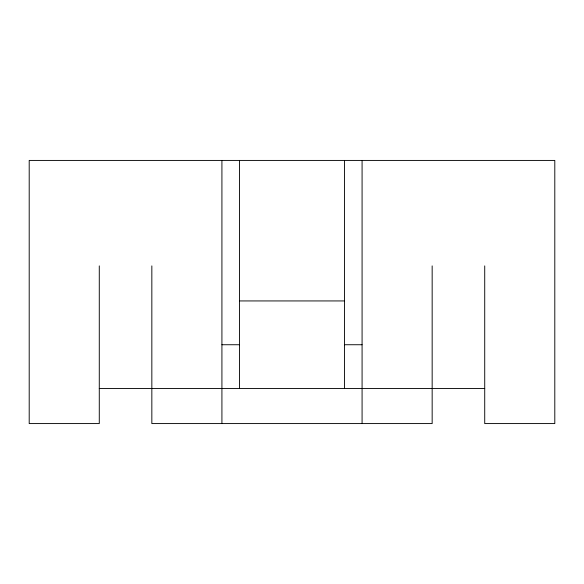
<?xml version="1.0" encoding="UTF-8"?>
<svg xmlns="http://www.w3.org/2000/svg" width="584" height="584" viewBox="0 0 584 584"><rect width="100%" height="100%" fill="white"/><g stroke="black" fill="none" stroke-linecap="round" stroke-linejoin="round"><path stroke-width="0.88" d="M239.44 300.935L344.56 300.935M221.92 344.735L239.44 344.735M344.56 344.735L362.08 344.735M99.28 388.535L484.72 388.535M484.72 265.895L484.72 423.575L554.8 423.575L554.8 160.425L29.2 160.425L29.2 423.575L99.28 423.575L99.28 265.895M432.16 265.895L432.16 423.575L151.84 423.575L151.84 265.895M362.08 160.425L362.08 423.575M344.56 160.425L344.56 388.535M239.44 160.425L239.44 388.535M221.92 160.425L221.92 423.575"/></g></svg>
